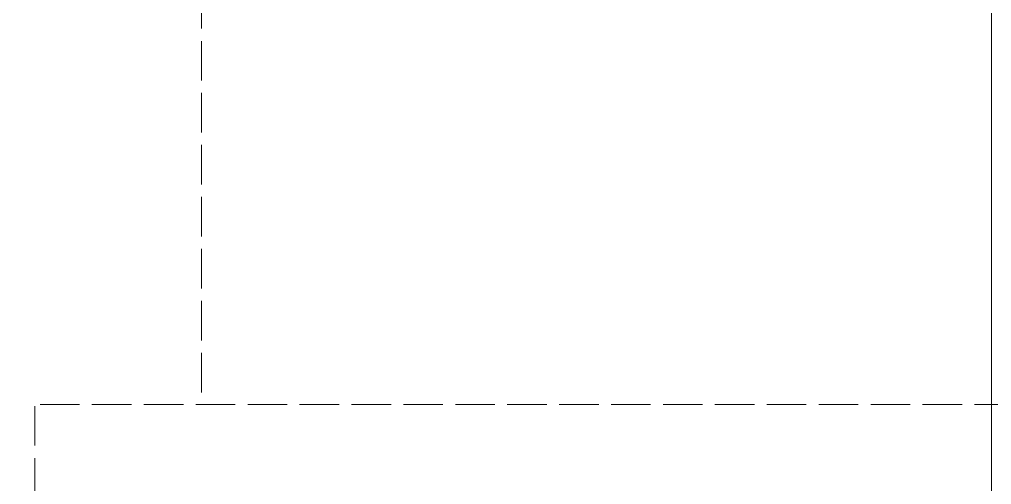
# Model space of a CAD drawing. Header units: millimetres. Extents: x -159872 to 386485, y -250577 to 158966.
# Drawn here: x -44093.25 to -44064, y -44517.47 to -44503.49 of the extents above; entities that cross this region are included whole.
import ezdxf

# ---------------------------------------------------------------- set-up
doc = ezdxf.new("R2010")
doc.units = ezdxf.units.MM
doc.linetypes.add('Line Type-17', pattern=[1.5625, 1.1875, -0.375])
doc.layers.add('None', color=7, linetype='Continuous', lineweight=5)

# ---------------------------------------------------------------- blocks, each defined once
blk = doc.blocks.new('Group-152')
at = {"layer": 'None', "color": 7, "linetype": 'Continuous', "lineweight": 5, "transparency": 33554687, "flags": 128}
blk.add_lwpolyline([(-104737.509, -8027.577), (-104537.509, -8027.577), (-104537.509, -8227.577), (-104737.509, -8227.577)], close=True, dxfattribs=at)
blk = doc.blocks.new('Group-154')
at = {"layer": 'None', "color": 7, "linetype": 'Continuous', "lineweight": 5, "transparency": 33554687, "flags": 128}
blk.add_lwpolyline([(-104937.509, -8027.577), (-104737.509, -8027.577), (-104737.509, -8227.577), (-104937.509, -8227.577)], close=True, dxfattribs=at)
at = {"layer": 'None', "color": 7, "transparency": 33554687}
blk.add_blockref('Group-152', (0, 0), dxfattribs=at)
blk = doc.blocks.new('Group-156')
at = {"layer": 'None', "color": 7, "linetype": 'Line Type-17', "lineweight": 13, "transparency": 33554687}
for p, q in [((-104761.284, -8043.496), (-104761.284, -8057.546)), ((-104766.309, -8060.346), (-104766.309, -8057.546)), ((-104708.709, -8057.546), (-104766.309, -8057.546))]:
    blk.add_line(p, q, dxfattribs=at)
blk = doc.blocks.new('Group-157')
at = {"layer": 'None', "color": 7, "transparency": 33554687}
for name in ['Group-154', 'Group-156']:
    blk.add_blockref(name, (0, 0), dxfattribs=at)

msp = doc.modelspace()

# ---------------------------------------------------------------- block references
at = {"layer": 'None', "color": 7, "transparency": 33554687}
msp.add_blockref('Group-157', (60673.51323, -36457.51522), dxfattribs=at)

doc.saveas('drawing.dxf')
